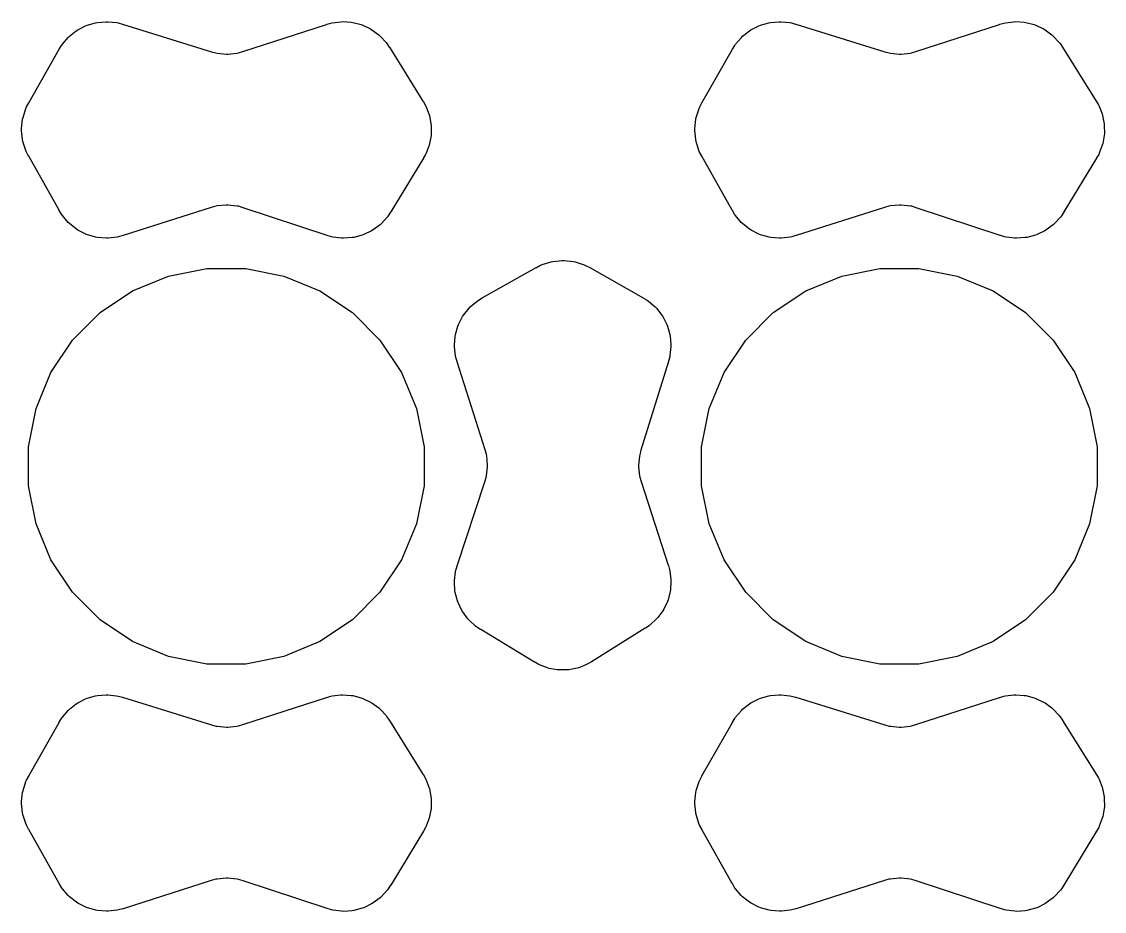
# Model space of a CAD drawing. Header units: millimetres. Extents: x 73.6 to 173.5, y -158 to -94.8.
# Drawn here: x 121.73 to 125.815, y -117.616 to -114.258 of the extents above; entities that cross this region are included whole.
import ezdxf

# ---------------------------------------------------------------- set-up
doc = ezdxf.new("R2010")
doc.units = ezdxf.units.MM
doc.layers.add('F.Mask', color=201, linetype='CONTINUOUS', true_color=0xd864ff)

msp = doc.modelspace()

# ---------------------------------------------------------------- linework, layer by layer
at = {"layer": 'F.Mask', "linetype": 'CONTINUOUS'}
for p, q in [((121.977528, -114.271728), (122.009161, -114.262617)), ((122.009161, -114.262617), (122.015783, -114.261387)), ((122.015783, -114.261387), (122.048578, -114.258529)), ((122.048578, -114.258529), (122.055315, -114.258596)), ((122.055315, -114.258596), (122.088405, -114.262136)), ((122.088405, -114.262136), (122.094212, -114.263262)), ((122.094212, -114.263262), (122.110081, -114.267768)), ((122.880901, -114.268391), (122.89632, -114.263794)), ((122.89632, -114.263794), (122.902008, -114.2626)), ((122.902008, -114.2626), (122.934315, -114.258581)), ((122.934315, -114.258581), (122.940927, -114.258388)), ((122.940927, -114.258388), (122.973054, -114.260495)), ((122.973054, -114.260495), (122.979582, -114.26155)), ((122.979582, -114.26155), (123.010757, -114.269669)), ((124.517528, -114.271728), (124.549161, -114.262617)), ((124.549161, -114.262617), (124.555783, -114.261387)), ((124.555783, -114.261387), (124.588578, -114.258529)), ((124.588578, -114.258529), (124.595315, -114.258596)), ((124.595315, -114.258596), (124.628405, -114.262136)), ((124.628405, -114.262136), (124.634212, -114.263262)), ((124.634212, -114.263262), (124.650081, -114.267768)), ((125.420901, -114.268391), (125.43632, -114.263794)), ((125.43632, -114.263794), (125.442008, -114.2626)), ((125.442008, -114.2626), (125.474315, -114.258581)), ((125.474315, -114.258581), (125.480927, -114.258388)), ((125.480927, -114.258388), (125.513054, -114.260495)), ((125.513054, -114.260495), (125.519582, -114.26155)), ((125.519582, -114.26155), (125.550757, -114.269669)), ((121.910451, -114.313242), (121.936291, -114.292879)), ((121.936291, -114.292879), (121.941977, -114.289229)), ((121.941977, -114.289229), (121.971254, -114.274212)), ((121.971254, -114.274212), (121.977528, -114.271728)), ((122.110081, -114.267768), (122.110851, -114.267997)), ((122.110851, -114.267997), (122.446436, -114.371724)), ((122.564208, -114.37093), (122.880119, -114.268634)), ((122.880119, -114.268634), (122.880901, -114.268391)), ((123.010757, -114.269669), (123.016962, -114.27193)), ((123.016962, -114.27193), (123.046055, -114.285773)), ((123.046055, -114.285773), (123.051715, -114.289156)), ((123.051715, -114.289156), (123.077689, -114.30823)), ((124.450451, -114.313242), (124.476291, -114.292879)), ((124.476291, -114.292879), (124.481977, -114.289229)), ((124.481977, -114.289229), (124.511254, -114.274212)), ((124.511254, -114.274212), (124.517528, -114.271728)), ((124.650081, -114.267768), (124.650851, -114.267997)), ((124.650851, -114.267997), (124.986436, -114.371724)), ((125.104208, -114.37093), (125.420119, -114.268634)), ((125.420119, -114.268634), (125.420901, -114.268391)), ((125.550757, -114.269669), (125.556962, -114.27193)), ((125.556962, -114.27193), (125.586055, -114.285773)), ((125.586055, -114.285773), (125.591715, -114.289156)), ((125.591715, -114.289156), (125.617689, -114.30823)), ((121.880428, -114.347953), (121.883896, -114.343144)), ((121.883896, -114.343144), (121.905581, -114.31791)), ((121.905581, -114.31791), (121.910451, -114.313242)), ((123.077689, -114.30823), (123.082608, -114.312614)), ((123.082608, -114.312614), (123.104756, -114.336478)), ((123.104756, -114.336478), (123.108351, -114.341067)), ((123.108351, -114.341067), (123.117164, -114.354493)), ((124.420428, -114.347953), (124.423896, -114.343144)), ((124.423896, -114.343144), (124.445581, -114.31791)), ((124.445581, -114.31791), (124.450451, -114.313242)), ((125.617689, -114.30823), (125.622608, -114.312614)), ((125.622608, -114.312614), (125.644756, -114.336478)), ((125.644756, -114.336478), (125.648351, -114.341067)), ((125.648351, -114.341067), (125.657164, -114.354493)), ((121.757101, -114.564221), (121.871573, -114.362749)), ((121.871573, -114.362749), (121.871972, -114.362066)), ((121.871972, -114.362066), (121.880428, -114.347953)), ((122.446436, -114.371724), (122.463008, -114.37641)), ((122.463008, -114.37641), (122.468322, -114.377407)), ((122.468322, -114.377407), (122.50231, -114.380662)), ((122.50231, -114.380662), (122.508445, -114.380621)), ((122.508445, -114.380621), (122.542378, -114.376913)), ((122.542378, -114.376913), (122.547679, -114.375845)), ((122.547679, -114.375845), (122.564208, -114.37093)), ((123.117164, -114.354493), (123.117646, -114.355246)), ((123.117646, -114.355246), (123.244253, -114.557816)), ((124.297101, -114.564221), (124.411573, -114.362749)), ((124.411573, -114.362749), (124.411972, -114.362066)), ((124.411972, -114.362066), (124.420428, -114.347953)), ((124.986436, -114.371724), (125.003008, -114.37641)), ((125.003008, -114.37641), (125.008322, -114.377407)), ((125.008322, -114.377407), (125.04231, -114.380662)), ((125.04231, -114.380662), (125.048445, -114.380621)), ((125.048445, -114.380621), (125.082378, -114.376913)), ((125.082378, -114.376913), (125.087679, -114.375845)), ((125.087679, -114.375845), (125.104208, -114.37093)), ((125.657164, -114.354493), (125.657646, -114.355246)), ((125.657646, -114.355246), (125.784253, -114.557816)), ((121.73515, -114.619848), (121.745973, -114.586173)), ((121.745973, -114.586173), (121.748444, -114.580354)), ((121.748444, -114.580354), (121.756729, -114.564894)), ((121.756729, -114.564894), (121.757101, -114.564221)), ((123.244253, -114.557816), (123.244646, -114.558462)), ((123.244646, -114.558462), (123.252668, -114.571971)), ((123.252668, -114.571971), (123.255138, -114.577018)), ((123.255138, -114.577018), (123.266712, -114.60646)), ((124.27515, -114.619848), (124.285973, -114.586173)), ((124.285973, -114.586173), (124.288444, -114.580354)), ((124.288444, -114.580354), (124.296729, -114.564894)), ((124.296729, -114.564894), (124.297101, -114.564221)), ((125.784253, -114.557816), (125.784646, -114.558462)), ((125.784646, -114.558462), (125.792668, -114.571971)), ((125.792668, -114.571971), (125.795138, -114.577018)), ((125.795138, -114.577018), (125.806712, -114.60646)), ((121.729989, -114.661678), (121.733668, -114.626866)), ((121.733668, -114.626866), (121.73515, -114.619848)), ((123.266712, -114.60646), (123.268506, -114.612637)), ((123.268506, -114.612637), (123.274436, -114.643367)), ((124.269989, -114.661678), (124.273668, -114.626866)), ((124.273668, -114.626866), (124.27515, -114.619848)), ((125.806712, -114.60646), (125.808506, -114.612637)), ((125.808506, -114.612637), (125.814436, -114.643367)), ((121.729972, -114.668847), (121.729989, -114.661678)), ((121.733483, -114.703686), (121.729972, -114.668847)), ((123.274436, -114.643367), (123.275067, -114.649746)), ((123.275067, -114.649746), (123.275273, -114.681059)), ((124.269972, -114.668847), (124.269989, -114.661678)), ((124.273483, -114.703686), (124.269972, -114.668847)), ((125.814436, -114.643367), (125.815067, -114.649746)), ((125.815067, -114.649746), (125.815273, -114.681059)), ((121.734929, -114.710704), (121.733483, -114.703686)), ((121.74559, -114.744432), (121.734929, -114.710704)), ((123.274726, -114.687445), (123.269203, -114.718261)), ((123.275273, -114.681059), (123.274726, -114.687445)), ((124.274929, -114.710704), (124.273483, -114.703686)), ((124.28559, -114.744432), (124.274929, -114.710704)), ((125.814726, -114.687445), (125.809203, -114.718261)), ((125.815273, -114.681059), (125.814726, -114.687445)), ((121.748028, -114.750252), (121.74559, -114.744432)), ((121.756262, -114.765795), (121.748028, -114.750252)), ((123.256306, -114.754054), (123.253905, -114.759128)), ((123.267494, -114.724451), (123.256306, -114.754054)), ((123.269203, -114.718261), (123.267494, -114.724451)), ((124.288028, -114.750252), (124.28559, -114.744432)), ((124.296262, -114.765795), (124.288028, -114.750252)), ((125.796306, -114.754054), (125.793905, -114.759128)), ((125.807494, -114.724451), (125.796306, -114.754054)), ((125.809203, -114.718261), (125.807494, -114.724451)), ((121.756651, -114.766509), (121.756262, -114.765795)), ((121.871109, -114.970246), (121.756651, -114.766509)), ((123.245687, -114.77338), (123.122493, -114.976421)), ((123.246068, -114.772735), (123.245687, -114.77338)), ((123.253905, -114.759128), (123.246068, -114.772735)), ((124.296651, -114.766509), (124.296262, -114.765795)), ((124.411109, -114.970246), (124.296651, -114.766509)), ((125.785687, -114.77338), (125.662493, -114.976421)), ((125.786068, -114.772735), (125.785687, -114.77338)), ((125.793905, -114.759128), (125.786068, -114.772735)), ((122.445129, -114.959652), (122.112507, -115.065485)), ((122.462092, -114.954735), (122.445129, -114.959652)), ((122.467488, -114.953694), (122.462092, -114.954735)), ((122.502251, -114.950239), (122.467488, -114.953694)), ((122.508527, -114.950273), (122.502251, -114.950239)), ((122.543258, -114.954107), (122.508527, -114.950273)), ((122.548641, -114.955206), (122.543258, -114.954107)), ((122.56556, -114.960309), (122.548641, -114.955206)), ((122.882515, -115.064964), (122.56556, -114.960309)), ((124.985129, -114.959652), (124.652507, -115.065485)), ((125.002092, -114.954735), (124.985129, -114.959652)), ((125.007488, -114.953694), (125.002092, -114.954735)), ((125.042251, -114.950239), (125.007488, -114.953694)), ((125.048527, -114.950273), (125.042251, -114.950239)), ((125.083258, -114.954107), (125.048527, -114.950273)), ((125.088641, -114.955206), (125.083258, -114.954107)), ((125.10556, -114.960309), (125.088641, -114.955206)), ((125.422515, -115.064964), (125.10556, -114.960309)), ((121.871613, -114.971117), (121.871109, -114.970246)), ((121.880064, -114.98534), (121.871613, -114.971117)), ((121.883537, -114.990187), (121.880064, -114.98534)), ((121.905369, -115.01573), (121.883537, -114.990187)), ((123.109679, -114.995582), (123.087476, -115.020025)), ((123.113267, -114.990889), (123.109679, -114.995582)), ((123.122066, -114.977107), (123.113267, -114.990889)), ((123.122493, -114.976421), (123.122066, -114.977107)), ((124.411613, -114.971117), (124.411109, -114.970246)), ((124.420064, -114.98534), (124.411613, -114.971117)), ((124.423537, -114.990187), (124.420064, -114.98534)), ((124.445369, -115.01573), (124.423537, -114.990187)), ((125.649679, -114.995582), (125.627476, -115.020025)), ((125.653267, -114.990889), (125.649679, -114.995582)), ((125.662066, -114.977107), (125.653267, -114.990889)), ((125.662493, -114.976421), (125.662066, -114.977107)), ((121.910276, -115.020449), (121.905369, -115.01573)), ((121.936356, -115.04104), (121.910276, -115.020449)), ((121.942085, -115.044718), (121.936356, -115.04104)), ((123.082528, -115.024519), (123.056334, -115.044075)), ((123.087476, -115.020025), (123.082528, -115.024519)), ((124.450276, -115.020449), (124.445369, -115.01573)), ((124.476356, -115.04104), (124.450276, -115.020449)), ((124.482085, -115.044718), (124.476356, -115.04104)), ((125.622528, -115.024519), (125.596334, -115.044075)), ((125.627476, -115.020025), (125.622528, -115.024519)), ((121.971657, -115.059853), (121.942085, -115.044718)), ((121.977994, -115.062351), (121.971657, -115.059853)), ((122.009943, -115.071463), (121.977994, -115.062351)), ((122.016643, -115.072684), (122.009943, -115.071463)), ((122.049763, -115.075425), (122.016643, -115.072684)), ((122.056559, -115.075323), (122.049763, -115.075425)), ((122.089938, -115.071546), (122.056559, -115.075323)), ((122.095803, -115.070368), (122.089938, -115.071546)), ((122.11176, -115.065713), (122.095803, -115.070368)), ((122.112507, -115.065485), (122.11176, -115.065713)), ((122.883201, -115.065182), (122.882515, -115.064964)), ((122.898843, -115.069951), (122.883201, -115.065182)), ((122.904606, -115.071188), (122.898843, -115.069951)), ((122.937381, -115.075369), (122.904606, -115.071188)), ((122.944061, -115.075575), (122.937381, -115.075369)), ((122.976686, -115.073446), (122.944061, -115.075575)), ((122.983282, -115.072373), (122.976686, -115.073446)), ((123.01489, -115.064059), (122.983282, -115.072373)), ((123.021165, -115.061745), (123.01489, -115.064059)), ((123.050611, -115.047546), (123.021165, -115.061745)), ((123.056334, -115.044075), (123.050611, -115.047546)), ((124.511657, -115.059853), (124.482085, -115.044718)), ((124.517994, -115.062351), (124.511657, -115.059853)), ((124.549943, -115.071463), (124.517994, -115.062351)), ((124.556643, -115.072684), (124.549943, -115.071463)), ((124.589763, -115.075425), (124.556643, -115.072684)), ((124.596559, -115.075323), (124.589763, -115.075425)), ((124.629938, -115.071546), (124.596559, -115.075323)), ((124.635803, -115.070368), (124.629938, -115.071546)), ((124.65176, -115.065713), (124.635803, -115.070368)), ((124.652507, -115.065485), (124.65176, -115.065713)), ((125.423201, -115.065182), (125.422515, -115.064964)), ((125.438843, -115.069951), (125.423201, -115.065182)), ((125.444606, -115.071188), (125.438843, -115.069951)), ((125.477381, -115.075369), (125.444606, -115.071188)), ((125.484061, -115.075575), (125.477381, -115.075369)), ((125.516686, -115.073446), (125.484061, -115.075575)), ((125.523282, -115.072373), (125.516686, -115.073446)), ((125.55489, -115.064059), (125.523282, -115.072373)), ((125.561165, -115.061745), (125.55489, -115.064059)), ((125.590611, -115.047546), (125.561165, -115.061745)), ((125.596334, -115.044075), (125.590611, -115.047546)), ((123.694074, -115.175072), (123.727794, -115.164414)), ((123.727794, -115.164414), (123.734818, -115.162966)), ((123.734818, -115.162966), (123.769655, -115.159456)), ((123.769655, -115.159456), (123.776824, -115.159473)), ((123.776824, -115.159473), (123.811639, -115.163152)), ((123.811639, -115.163152), (123.818649, -115.164633)), ((123.818649, -115.164633), (123.852331, -115.175459)), ((122.284286, -115.218204), (122.428487, -115.18952)), ((122.428487, -115.18952), (122.575513, -115.18952)), ((122.575513, -115.18952), (122.719714, -115.218204)), ((123.468216, -115.300615), (123.671993, -115.186134)), ((123.671993, -115.186134), (123.672707, -115.185745)), ((123.672707, -115.185745), (123.688248, -115.177512)), ((123.688248, -115.177512), (123.694074, -115.175072)), ((123.852331, -115.175459), (123.858146, -115.177928)), ((123.858146, -115.177928), (123.873594, -115.186205)), ((123.873594, -115.186205), (123.874289, -115.186588)), ((123.874289, -115.186588), (124.075734, -115.301045)), ((124.824286, -115.218204), (124.968487, -115.18952)), ((124.968487, -115.18952), (125.115513, -115.18952)), ((125.115513, -115.18952), (125.259714, -115.218204)), ((122.148452, -115.274468), (122.284286, -115.218204)), ((122.719714, -115.218204), (122.855548, -115.274468)), ((124.688452, -115.274468), (124.824286, -115.218204)), ((125.259714, -115.218204), (125.395548, -115.274468)), ((122.026205, -115.356151), (122.148452, -115.274468)), ((122.855548, -115.274468), (122.977795, -115.356151)), ((124.566205, -115.356151), (124.688452, -115.274468)), ((125.395548, -115.274468), (125.517795, -115.356151)), ((123.422769, -115.334854), (123.44831, -115.313022)), ((123.44831, -115.313022), (123.453155, -115.309551)), ((123.453155, -115.309551), (123.467481, -115.30104)), ((123.467481, -115.30104), (123.468216, -115.300615)), ((124.075734, -115.301045), (124.076474, -115.301477)), ((124.076474, -115.301477), (124.090536, -115.309907)), ((124.090536, -115.309907), (124.095358, -115.313386)), ((124.095358, -115.313386), (124.120576, -115.335064)), ((121.922242, -115.460114), (122.026205, -115.356151)), ((122.977795, -115.356151), (123.081758, -115.460114)), ((123.393784, -115.371568), (123.397462, -115.365839)), ((123.397462, -115.365839), (123.418058, -115.339752)), ((123.418058, -115.339752), (123.422769, -115.334854)), ((124.120576, -115.335064), (124.125252, -115.339945)), ((124.125252, -115.339945), (124.14561, -115.365786)), ((124.14561, -115.365786), (124.149251, -115.371459)), ((124.462242, -115.460114), (124.566205, -115.356151)), ((125.517795, -115.356151), (125.621758, -115.460114)), ((123.36704, -115.439423), (123.376148, -115.407485)), ((123.376148, -115.407485), (123.37865, -115.401137)), ((123.37865, -115.401137), (123.393784, -115.371568)), ((124.149251, -115.371459), (124.164272, -115.400753)), ((124.164272, -115.400753), (124.166748, -115.407008)), ((124.166748, -115.407008), (124.175857, -115.438642)), ((123.363077, -115.479239), (123.365818, -115.44613)), ((123.365818, -115.44613), (123.36704, -115.439423)), ((124.175857, -115.438642), (124.177088, -115.445272)), ((124.177088, -115.445272), (124.179945, -115.478058)), ((121.840559, -115.582361), (121.922242, -115.460114)), ((123.081758, -115.460114), (123.163441, -115.582361)), ((123.363179, -115.486042), (123.363077, -115.479239)), ((123.366957, -115.519426), (123.363179, -115.486042)), ((124.179878, -115.484795), (124.176338, -115.517892)), ((124.179945, -115.478058), (124.179878, -115.484795)), ((124.380559, -115.582361), (124.462242, -115.460114)), ((125.621758, -115.460114), (125.703441, -115.582361)), ((123.368133, -115.525281), (123.366957, -115.519426)), ((123.372792, -115.541256), (123.368133, -115.525281)), ((124.17522, -115.523678), (124.170741, -115.53954)), ((124.176338, -115.517892), (124.17522, -115.523678)), ((123.373014, -115.541982), (123.372792, -115.541256)), ((123.47886, -115.874642), (123.373014, -115.541982)), ((124.17051, -115.540318), (124.066778, -115.875919)), ((124.170741, -115.53954), (124.17051, -115.540318)), ((121.784295, -115.718195), (121.840559, -115.582361)), ((123.163441, -115.582361), (123.219705, -115.718195)), ((124.324295, -115.718195), (124.380559, -115.582361)), ((125.703441, -115.582361), (125.759705, -115.718195)), ((121.755611, -115.862396), (121.784295, -115.718195)), ((123.219705, -115.718195), (123.248389, -115.862396)), ((124.295611, -115.862396), (124.324295, -115.718195)), ((125.759705, -115.718195), (125.788389, -115.862396)), ((121.755611, -116.009422), (121.755611, -115.862396)), ((123.248389, -115.862396), (123.248389, -116.009422)), ((123.483769, -115.89157), (123.47886, -115.874642)), ((123.484812, -115.89697), (123.483769, -115.89157)), ((123.488267, -115.931736), (123.484812, -115.89697)), ((124.061095, -115.897805), (124.05784, -115.931792)), ((124.062092, -115.892491), (124.061095, -115.897805)), ((124.066778, -115.875919), (124.062092, -115.892491)), ((124.295611, -116.009422), (124.295611, -115.862396)), ((125.788389, -115.862396), (125.788389, -116.009422)), ((123.484399, -115.97274), (123.488233, -115.938012)), ((123.488233, -115.938012), (123.488267, -115.931736)), ((124.05784, -115.931792), (124.057881, -115.937926)), ((124.057881, -115.937926), (124.061589, -115.971867)), ((123.478197, -115.995028), (123.483298, -115.978127)), ((123.483298, -115.978127), (123.484399, -115.97274)), ((124.061589, -115.971867), (124.062658, -115.977171)), ((124.062658, -115.977171), (124.067565, -115.993671)), ((121.784295, -116.153623), (121.755611, -116.009422)), ((123.248389, -116.009422), (123.219705, -116.153623)), ((123.37354, -116.311991), (123.478197, -115.995028)), ((124.067565, -115.993671), (124.169859, -116.309576)), ((124.324295, -116.153623), (124.295611, -116.009422)), ((125.788389, -116.009422), (125.759705, -116.153623)), ((121.840559, -116.289457), (121.784295, -116.153623)), ((123.219705, -116.153623), (123.163441, -116.289457)), ((124.380559, -116.289457), (124.324295, -116.153623)), ((125.759705, -116.153623), (125.703441, -116.289457)), ((121.922242, -116.411704), (121.840559, -116.289457)), ((123.163441, -116.289457), (123.081758, -116.411704)), ((124.462242, -116.411704), (124.380559, -116.289457)), ((125.703441, -116.289457), (125.621758, -116.411704)), ((123.363106, -116.366844), (123.367279, -116.334111)), ((123.367279, -116.334111), (123.368532, -116.328296)), ((123.368532, -116.328296), (123.373331, -116.312648)), ((123.373331, -116.312648), (123.37354, -116.311991)), ((124.169859, -116.309576), (124.170122, -116.310423)), ((124.170122, -116.310423), (124.174711, -116.325813)), ((124.174711, -116.325813), (124.175899, -116.331475)), ((124.175899, -116.331475), (124.179923, -116.363807)), ((123.362899, -116.373554), (123.363106, -116.366844)), ((123.36503, -116.406156), (123.362899, -116.373554)), ((124.180115, -116.3704), (124.178007, -116.40254)), ((124.179923, -116.363807), (124.180115, -116.3704)), ((122.026205, -116.515667), (121.922242, -116.411704)), ((123.081758, -116.411704), (122.977795, -116.515667)), ((123.366107, -116.412773), (123.36503, -116.406156)), ((123.374422, -116.444369), (123.366107, -116.412773)), ((124.176953, -116.409063), (124.168833, -116.440231)), ((124.178007, -116.40254), (124.176953, -116.409063)), ((124.566205, -116.515667), (124.462242, -116.411704)), ((125.621758, -116.411704), (125.517795, -116.515667)), ((123.376742, -116.450656), (123.374422, -116.444369)), ((123.390941, -116.480097), (123.376742, -116.450656)), ((124.166569, -116.446442), (124.152729, -116.475525)), ((124.168833, -116.440231), (124.166569, -116.446442)), ((123.394412, -116.485817), (123.390941, -116.480097)), ((123.41397, -116.512007), (123.394412, -116.485817)), ((123.418478, -116.516969), (123.41397, -116.512007)), ((124.125875, -116.512085), (124.102001, -116.534233)), ((124.130271, -116.507155), (124.125875, -116.512085)), ((124.149339, -116.481195), (124.130271, -116.507155)), ((124.152729, -116.475525), (124.149339, -116.481195)), ((122.148452, -116.59735), (122.026205, -116.515667)), ((122.977795, -116.515667), (122.855548, -116.59735)), ((123.442915, -116.539162), (123.418478, -116.516969)), ((123.44761, -116.54275), (123.442915, -116.539162)), ((123.461395, -116.551549), (123.44761, -116.54275)), ((123.462074, -116.551972), (123.461395, -116.551549)), ((123.665106, -116.67516), (123.462074, -116.551972)), ((124.083286, -116.547111), (123.880686, -116.673736)), ((124.084, -116.546653), (124.083286, -116.547111)), ((124.09744, -116.53781), (124.084, -116.546653)), ((124.102001, -116.534233), (124.09744, -116.53781)), ((124.688452, -116.59735), (124.566205, -116.515667)), ((125.517795, -116.515667), (125.395548, -116.59735)), ((122.284286, -116.653614), (122.148452, -116.59735)), ((122.855548, -116.59735), (122.719714, -116.653614)), ((124.824286, -116.653614), (124.688452, -116.59735)), ((125.395548, -116.59735), (125.259714, -116.653614)), ((122.428487, -116.682298), (122.284286, -116.653614)), ((122.719714, -116.653614), (122.575513, -116.682298)), ((123.665842, -116.675595), (123.665106, -116.67516)), ((123.679352, -116.683381), (123.665842, -116.675595)), ((123.88004, -116.674129), (123.866542, -116.682144)), ((123.880686, -116.673736), (123.88004, -116.674129)), ((124.968487, -116.682298), (124.824286, -116.653614)), ((125.259714, -116.653614), (125.115513, -116.682298)), ((122.575513, -116.682298), (122.428487, -116.682298)), ((123.684459, -116.685798), (123.679352, -116.683381)), ((123.714046, -116.69698), (123.684459, -116.685798)), ((123.720242, -116.69869), (123.714046, -116.69698)), ((123.751057, -116.704213), (123.720242, -116.69869)), ((123.757443, -116.70476), (123.751057, -116.704213)), ((123.788755, -116.704552), (123.757443, -116.70476)), ((123.795136, -116.70392), (123.788755, -116.704552)), ((123.825867, -116.697991), (123.795136, -116.70392)), ((123.832034, -116.696199), (123.825867, -116.697991)), ((123.861479, -116.684623), (123.832034, -116.696199)), ((123.866542, -116.682144), (123.861479, -116.684623)), ((125.115513, -116.682298), (124.968487, -116.682298)), ((122.015783, -116.801387), (122.048578, -116.798529)), ((122.048578, -116.798529), (122.055315, -116.798596)), ((122.055315, -116.798596), (122.088405, -116.802136)), ((122.902008, -116.8026), (122.934315, -116.798581)), ((122.934315, -116.798581), (122.940927, -116.798388)), ((122.940927, -116.798388), (122.973054, -116.800495)), ((124.555783, -116.801387), (124.588578, -116.798529)), ((124.588578, -116.798529), (124.595315, -116.798596)), ((124.595315, -116.798596), (124.628405, -116.802136)), ((125.442008, -116.8026), (125.474315, -116.798581)), ((125.474315, -116.798581), (125.480927, -116.798388)), ((125.480927, -116.798388), (125.513054, -116.800495)), ((121.910451, -116.853242), (121.936291, -116.832879)), ((121.936291, -116.832879), (121.941977, -116.829229)), ((121.941977, -116.829229), (121.971254, -116.814212)), ((121.971254, -116.814212), (121.977528, -116.811728)), ((121.977528, -116.811728), (122.009161, -116.802617)), ((122.009161, -116.802617), (122.015783, -116.801387)), ((122.088405, -116.802136), (122.094212, -116.803262)), ((122.094212, -116.803262), (122.110081, -116.807768)), ((122.110081, -116.807768), (122.110851, -116.807997)), ((122.110851, -116.807997), (122.446436, -116.911724)), ((122.564208, -116.91093), (122.880119, -116.808634)), ((122.880119, -116.808634), (122.880901, -116.808391)), ((122.880901, -116.808391), (122.89632, -116.803794)), ((122.89632, -116.803794), (122.902008, -116.8026)), ((122.973054, -116.800495), (122.979582, -116.80155)), ((122.979582, -116.80155), (123.010757, -116.809669)), ((123.010757, -116.809669), (123.016962, -116.81193)), ((123.016962, -116.81193), (123.046055, -116.825773)), ((123.046055, -116.825773), (123.051715, -116.829156)), ((123.051715, -116.829156), (123.077689, -116.84823)), ((124.450451, -116.853242), (124.476291, -116.832879)), ((124.476291, -116.832879), (124.481977, -116.829229)), ((124.481977, -116.829229), (124.511254, -116.814212)), ((124.511254, -116.814212), (124.517528, -116.811728)), ((124.517528, -116.811728), (124.549161, -116.802617)), ((124.549161, -116.802617), (124.555783, -116.801387)), ((124.628405, -116.802136), (124.634212, -116.803262)), ((124.634212, -116.803262), (124.650081, -116.807768)), ((124.650081, -116.807768), (124.650851, -116.807997)), ((124.650851, -116.807997), (124.986436, -116.911724)), ((125.104208, -116.91093), (125.420119, -116.808634)), ((125.420119, -116.808634), (125.420901, -116.808391)), ((125.420901, -116.808391), (125.43632, -116.803794)), ((125.43632, -116.803794), (125.442008, -116.8026)), ((125.513054, -116.800495), (125.519582, -116.80155)), ((125.519582, -116.80155), (125.550757, -116.809669)), ((125.550757, -116.809669), (125.556962, -116.81193)), ((125.556962, -116.81193), (125.586055, -116.825773)), ((125.586055, -116.825773), (125.591715, -116.829156)), ((125.591715, -116.829156), (125.617689, -116.84823)), ((121.883896, -116.883144), (121.905581, -116.85791)), ((121.905581, -116.85791), (121.910451, -116.853242)), ((123.077689, -116.84823), (123.082608, -116.852614)), ((123.082608, -116.852614), (123.104756, -116.876478)), ((123.104756, -116.876478), (123.108351, -116.881067)), ((124.423896, -116.883144), (124.445581, -116.85791)), ((124.445581, -116.85791), (124.450451, -116.853242)), ((125.617689, -116.84823), (125.622608, -116.852614)), ((125.622608, -116.852614), (125.644756, -116.876478)), ((125.644756, -116.876478), (125.648351, -116.881067)), ((121.757101, -117.104221), (121.871573, -116.902749)), ((121.871573, -116.902749), (121.871972, -116.902066)), ((121.871972, -116.902066), (121.880428, -116.887953)), ((121.880428, -116.887953), (121.883896, -116.883144)), ((122.446436, -116.911724), (122.463008, -116.91641)), ((122.463008, -116.91641), (122.468322, -116.917407)), ((122.468322, -116.917407), (122.50231, -116.920662)), ((122.50231, -116.920662), (122.508445, -116.920621)), ((122.508445, -116.920621), (122.542378, -116.916913)), ((122.542378, -116.916913), (122.547679, -116.915845)), ((122.547679, -116.915845), (122.564208, -116.91093)), ((123.108351, -116.881067), (123.117164, -116.894493)), ((123.117164, -116.894493), (123.117646, -116.895246)), ((123.117646, -116.895246), (123.244253, -117.097816)), ((124.297101, -117.104221), (124.411573, -116.902749)), ((124.411573, -116.902749), (124.411972, -116.902066)), ((124.411972, -116.902066), (124.420428, -116.887953)), ((124.420428, -116.887953), (124.423896, -116.883144)), ((124.986436, -116.911724), (125.003008, -116.91641)), ((125.003008, -116.91641), (125.008322, -116.917407)), ((125.008322, -116.917407), (125.04231, -116.920662)), ((125.04231, -116.920662), (125.048445, -116.920621)), ((125.048445, -116.920621), (125.082378, -116.916913)), ((125.082378, -116.916913), (125.087679, -116.915845)), ((125.087679, -116.915845), (125.104208, -116.91093)), ((125.648351, -116.881067), (125.657164, -116.894493)), ((125.657164, -116.894493), (125.657646, -116.895246)), ((125.657646, -116.895246), (125.784253, -117.097816)), ((121.745973, -117.126173), (121.748444, -117.120354)), ((121.748444, -117.120354), (121.756729, -117.104894)), ((121.756729, -117.104894), (121.757101, -117.104221)), ((123.244253, -117.097816), (123.244646, -117.098462)), ((123.244646, -117.098462), (123.252668, -117.111971)), ((123.252668, -117.111971), (123.255138, -117.117018)), ((123.255138, -117.117018), (123.266712, -117.14646)), ((124.285973, -117.126173), (124.288444, -117.120354)), ((124.288444, -117.120354), (124.296729, -117.104894)), ((124.296729, -117.104894), (124.297101, -117.104221)), ((125.784253, -117.097816), (125.784646, -117.098462)), ((125.784646, -117.098462), (125.792668, -117.111971)), ((125.792668, -117.111971), (125.795138, -117.117018)), ((125.795138, -117.117018), (125.806712, -117.14646)), ((121.733668, -117.166866), (121.73515, -117.159848)), ((121.73515, -117.159848), (121.745973, -117.126173)), ((123.266712, -117.14646), (123.268506, -117.152637)), ((123.268506, -117.152637), (123.274436, -117.183367)), ((124.273668, -117.166866), (124.27515, -117.159848)), ((124.27515, -117.159848), (124.285973, -117.126173)), ((125.806712, -117.14646), (125.808506, -117.152637)), ((125.808506, -117.152637), (125.814436, -117.183367)), ((121.729972, -117.208847), (121.729989, -117.201678)), ((121.729989, -117.201678), (121.733668, -117.166866)), ((123.274436, -117.183367), (123.275067, -117.189746)), ((123.275067, -117.189746), (123.275273, -117.221059)), ((124.269972, -117.208847), (124.269989, -117.201678)), ((124.269989, -117.201678), (124.273668, -117.166866)), ((125.814436, -117.183367), (125.815067, -117.189746)), ((125.815067, -117.189746), (125.815273, -117.221059)), ((121.733483, -117.243686), (121.729972, -117.208847)), ((121.734929, -117.250704), (121.733483, -117.243686)), ((123.274726, -117.227445), (123.269203, -117.258261)), ((123.275273, -117.221059), (123.274726, -117.227445)), ((124.273483, -117.243686), (124.269972, -117.208847)), ((124.274929, -117.250704), (124.273483, -117.243686)), ((125.814726, -117.227445), (125.809203, -117.258261)), ((125.815273, -117.221059), (125.814726, -117.227445)), ((121.74559, -117.284432), (121.734929, -117.250704)), ((121.748028, -117.290252), (121.74559, -117.284432)), ((123.267494, -117.264451), (123.256306, -117.294054)), ((123.269203, -117.258261), (123.267494, -117.264451)), ((124.28559, -117.284432), (124.274929, -117.250704)), ((124.288028, -117.290252), (124.28559, -117.284432)), ((125.807494, -117.264451), (125.796306, -117.294054)), ((125.809203, -117.258261), (125.807494, -117.264451)), ((121.756262, -117.305795), (121.748028, -117.290252)), ((121.756651, -117.306509), (121.756262, -117.305795)), ((121.871109, -117.510246), (121.756651, -117.306509)), ((123.245687, -117.31338), (123.122493, -117.516421)), ((123.246068, -117.312735), (123.245687, -117.31338)), ((123.253905, -117.299128), (123.246068, -117.312735)), ((123.256306, -117.294054), (123.253905, -117.299128)), ((124.296262, -117.305795), (124.288028, -117.290252)), ((124.296651, -117.306509), (124.296262, -117.305795)), ((124.411109, -117.510246), (124.296651, -117.306509)), ((125.785687, -117.31338), (125.662493, -117.516421)), ((125.786068, -117.312735), (125.785687, -117.31338)), ((125.793905, -117.299128), (125.786068, -117.312735)), ((125.796306, -117.294054), (125.793905, -117.299128)), ((122.502251, -117.490239), (122.467488, -117.493694)), ((122.508527, -117.490273), (122.502251, -117.490239)), ((122.543258, -117.494107), (122.508527, -117.490273)), ((125.042251, -117.490239), (125.007488, -117.493694)), ((125.048527, -117.490273), (125.042251, -117.490239)), ((125.083258, -117.494107), (125.048527, -117.490273)), ((121.871613, -117.511117), (121.871109, -117.510246)), ((121.880064, -117.52534), (121.871613, -117.511117)), ((121.883537, -117.530187), (121.880064, -117.52534)), ((121.905369, -117.55573), (121.883537, -117.530187)), ((122.445129, -117.499652), (122.112507, -117.605485)), ((122.462092, -117.494735), (122.445129, -117.499652)), ((122.467488, -117.493694), (122.462092, -117.494735)), ((122.548641, -117.495206), (122.543258, -117.494107)), ((122.56556, -117.500309), (122.548641, -117.495206)), ((122.882515, -117.604964), (122.56556, -117.500309)), ((123.113267, -117.530889), (123.109679, -117.535582)), ((123.122066, -117.517107), (123.113267, -117.530889)), ((123.122493, -117.516421), (123.122066, -117.517107)), ((124.411613, -117.511117), (124.411109, -117.510246)), ((124.420064, -117.52534), (124.411613, -117.511117)), ((124.423537, -117.530187), (124.420064, -117.52534)), ((124.445369, -117.55573), (124.423537, -117.530187)), ((124.985129, -117.499652), (124.652507, -117.605485)), ((125.002092, -117.494735), (124.985129, -117.499652)), ((125.007488, -117.493694), (125.002092, -117.494735)), ((125.088641, -117.495206), (125.083258, -117.494107)), ((125.10556, -117.500309), (125.088641, -117.495206)), ((125.422515, -117.604964), (125.10556, -117.500309)), ((125.653267, -117.530889), (125.649679, -117.535582)), ((125.662066, -117.517107), (125.653267, -117.530889)), ((125.662493, -117.516421), (125.662066, -117.517107)), ((121.910276, -117.560449), (121.905369, -117.55573)), ((121.936356, -117.58104), (121.910276, -117.560449)), ((123.082528, -117.564519), (123.056334, -117.584075)), ((123.087476, -117.560025), (123.082528, -117.564519)), ((123.109679, -117.535582), (123.087476, -117.560025)), ((124.450276, -117.560449), (124.445369, -117.55573)), ((124.476356, -117.58104), (124.450276, -117.560449)), ((125.622528, -117.564519), (125.596334, -117.584075)), ((125.627476, -117.560025), (125.622528, -117.564519)), ((125.649679, -117.535582), (125.627476, -117.560025)), ((121.942085, -117.584718), (121.936356, -117.58104)), ((121.971657, -117.599853), (121.942085, -117.584718)), ((121.977994, -117.602351), (121.971657, -117.599853)), ((122.009943, -117.611463), (121.977994, -117.602351)), ((122.016643, -117.612684), (122.009943, -117.611463)), ((122.049763, -117.615425), (122.016643, -117.612684)), ((122.056559, -117.615323), (122.049763, -117.615425)), ((122.089938, -117.611546), (122.056559, -117.615323)), ((122.095803, -117.610368), (122.089938, -117.611546)), ((122.11176, -117.605713), (122.095803, -117.610368)), ((122.112507, -117.605485), (122.11176, -117.605713)), ((122.883201, -117.605182), (122.882515, -117.604964)), ((122.898843, -117.609951), (122.883201, -117.605182)), ((122.904606, -117.611188), (122.898843, -117.609951)), ((122.937381, -117.615369), (122.904606, -117.611188)), ((122.944061, -117.615575), (122.937381, -117.615369)), ((122.976686, -117.613446), (122.944061, -117.615575)), ((122.983282, -117.612373), (122.976686, -117.613446)), ((123.01489, -117.604059), (122.983282, -117.612373)), ((123.021165, -117.601745), (123.01489, -117.604059)), ((123.050611, -117.587546), (123.021165, -117.601745)), ((123.056334, -117.584075), (123.050611, -117.587546)), ((124.482085, -117.584718), (124.476356, -117.58104)), ((124.511657, -117.599853), (124.482085, -117.584718)), ((124.517994, -117.602351), (124.511657, -117.599853)), ((124.549943, -117.611463), (124.517994, -117.602351)), ((124.556643, -117.612684), (124.549943, -117.611463)), ((124.589763, -117.615425), (124.556643, -117.612684)), ((124.596559, -117.615323), (124.589763, -117.615425)), ((124.629938, -117.611546), (124.596559, -117.615323)), ((124.635803, -117.610368), (124.629938, -117.611546)), ((124.65176, -117.605713), (124.635803, -117.610368)), ((124.652507, -117.605485), (124.65176, -117.605713)), ((125.423201, -117.605182), (125.422515, -117.604964)), ((125.438843, -117.609951), (125.423201, -117.605182)), ((125.444606, -117.611188), (125.438843, -117.609951)), ((125.477381, -117.615369), (125.444606, -117.611188)), ((125.484061, -117.615575), (125.477381, -117.615369)), ((125.516686, -117.613446), (125.484061, -117.615575)), ((125.523282, -117.612373), (125.516686, -117.613446)), ((125.55489, -117.604059), (125.523282, -117.612373)), ((125.561165, -117.601745), (125.55489, -117.604059)), ((125.590611, -117.587546), (125.561165, -117.601745)), ((125.596334, -117.584075), (125.590611, -117.587546))]:
    msp.add_line(p, q, dxfattribs=at)

doc.saveas('drawing.dxf')
